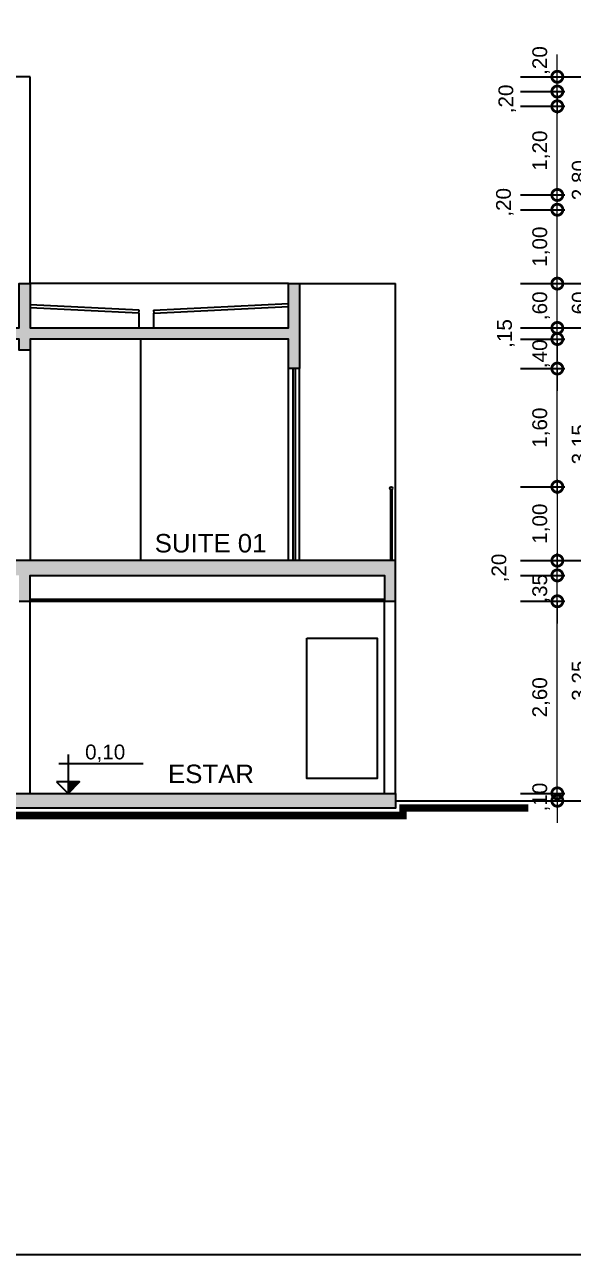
# Model space of a CAD drawing. Header units: metres. Extents: x 47355 to 47486, y 23364 to 23450.
# Drawn here: x 47375.89 to 47383.31, y 23420.04 to 23436.69 of the extents above; entities that cross this region are included whole.
import ezdxf

# ---------------------------------------------------------------- set-up
doc = ezdxf.new("R2010")
doc.units = ezdxf.units.M
doc.header["$LTSCALE"] = 0.25
for name, color, linetype in [('ARQ_ALV CT', 4, 'Continuous'), ('ARQ_ALV VS', 2, 'Continuous'), ('ARQ_CONC CT', 6, 'Continuous'), ('ARQ_DIV', 3, 'Continuous'), ('ARQ_ESQ CT', 2, 'Continuous'), ('ARQ_METAL CT', 2, 'Continuous'), ('ARQ_TXT 01', 1, 'Continuous'), ('ARQ_VISTA 01', 1, 'Continuous'), ('ARQ_VISTA 03', 3, 'Continuous'), ('SIMB_01', 1, 'Continuous'), ('SIMB_PREENCHIMENTO', 253, 'Continuous'), ('SIMB_TXT', 1, 'Continuous')]:
    doc.layers.add(name, color=color, linetype=linetype)
doc.layers.add('ARQ_CINZA 02', color=251, linetype='Continuous', lineweight=9)
doc.layers.add('ARQ_CINZA 03', color=252, linetype='Continuous', lineweight=9)
doc.layers.add('ARQ_COTA_AZUL', color=7, linetype='Continuous', lineweight=20, true_color=0x26d968)
doc.styles.add('Annot_2.5mm', font='arial.ttf', dxfattribs={"height": 2.5})
doc.styles.add('cota', font='arial.ttf')
doc.styles.add('SIMB', font='arial.ttf')
doc.dimstyles.new('Info 01 - annot', dxfattribs={"dimtxt": 2, "dimasz": 3, "dimexe": 1, "dimexo": 1, "dimgap": 1, "dimtad": 1, "dimzin": 4, "dimtxsty": 'cota', "dimblk": 'DOTSMALL', "dimcen": 2, "dimdle": 1, "dimclrd": 256, "dimclre": 256, "dimclrt": 1, "dimazin": 2, "dimtfac": 0.09, "dimtix": 1, "dimtmove": 2, "dimatfit": 2, "dimfxl": 5, "dimfxlon": 1, "dimtolj": 1, "dimtzin": 4, "dimlwd": -1, "dimarcsym": 1})

# ---------------------------------------------------------------- blocks, each defined once
blk = doc.blocks.new('*U161')
at = {"layer": 'SIMB_PREENCHIMENTO', "transparency": 33554587}
h = blk.add_hatch(color=256, dxfattribs=at)
h.dxf.hatch_style = 1
h.paths.add_polyline_path([(1.56, 1.56), (0, 1.56), (0, 0)])
at = {"layer": 'SIMB_01'}
for p, q in [((0, 5.28), (0, 0)), ((-1.25, 4.03), (10.18, 4.03))]:
    blk.add_line(p, q, dxfattribs=at)
blk.add_lwpolyline([(-1.56, 1.56), (0, 0), (1.56, 1.56), (-1.56, 1.56)], dxfattribs=at)
at = {"layer": 'SIMB_TXT', "style": 'SIMB'}
blk.add_attdef('00,00', (2.3, 4.6), '', height=2, dxfattribs=at)
blk = doc.blocks.new('_DotSmall')
at = {"color": 0, "linetype": 'ByBlock', "const_width": 0.5}
blk.add_lwpolyline([(-0.0625, 0, 1), (0.0625, 0, 1)], format="xyb", close=True, dxfattribs=at)
blk = doc.blocks.new('*D164')
at = {"layer": 'ARQ_COTA_AZUL', "lineweight": -2, "transparency": 16777216}
for p, q in [((47383.141, 23429.435), (47383.741, 23429.435)), ((47383.141, 23426.185), (47383.741, 23426.185))]:
    blk.add_line(p, q, dxfattribs=at)
at = {"layer": 'ARQ_COTA_AZUL', "transparency": 16777216}
blk.add_line((47383.641, 23426.085), (47383.641, 23429.535), dxfattribs=at)
at = {"layer": 'ARQ_COTA_AZUL', "transparency": 16777216, "xscale": 0.3, "yscale": 0.3, "zscale": 0.3}
for p, rotation in [((47383.641, 23429.435), 90), ((47383.641, 23426.185), 270)]:
    blk.add_blockref('_DotSmall', p, dxfattribs=dict(at, rotation=rotation))
at = {"layer": 'ARQ_COTA_AZUL', "color": 1, "transparency": 16777216, "insert": (47383.421, 23427.81), "char_height": 0.2, "attachment_point": 5, "rotation": 90, "style": 'cota'}
blk.add_mtext('\\A1;3,25', dxfattribs=at)
blk = doc.blocks.new('*D298')
at = {"layer": 'ARQ_COTA_AZUL', "transparency": 16777216}
blk.add_line((47383.641, 23429.335), (47383.641, 23432.685), dxfattribs=at)
at = {"layer": 'ARQ_COTA_AZUL', "lineweight": -2, "transparency": 16777216}
for p, q in [((47383.141, 23432.585), (47383.741, 23432.585)), ((47383.141, 23429.435), (47383.741, 23429.435))]:
    blk.add_line(p, q, dxfattribs=at)
at = {"layer": 'ARQ_COTA_AZUL', "transparency": 16777216, "xscale": 0.3, "yscale": 0.3, "zscale": 0.3}
for p, rotation in [((47383.641, 23432.585), 90), ((47383.641, 23429.435), 270)]:
    blk.add_blockref('_DotSmall', p, dxfattribs=dict(at, rotation=rotation))
at = {"layer": 'ARQ_COTA_AZUL', "color": 1, "transparency": 16777216, "insert": (47383.421, 23431.01), "char_height": 0.2, "attachment_point": 5, "rotation": 90, "style": 'cota'}
blk.add_mtext('\\A1;3,15', dxfattribs=at)
blk = doc.blocks.new('*D299')
at = {"layer": 'ARQ_COTA_AZUL', "transparency": 16777216}
blk.add_line((47383.641, 23432.485), (47383.641, 23433.285), dxfattribs=at)
at = {"layer": 'ARQ_COTA_AZUL', "lineweight": -2, "transparency": 16777216}
for p, q in [((47383.141, 23433.185), (47383.741, 23433.185)), ((47383.141, 23432.585), (47383.741, 23432.585))]:
    blk.add_line(p, q, dxfattribs=at)
at = {"layer": 'ARQ_COTA_AZUL', "transparency": 16777216, "xscale": 0.3, "yscale": 0.3, "zscale": 0.3}
for p, rotation in [((47383.641, 23433.185), 90), ((47383.641, 23432.585), 270)]:
    blk.add_blockref('_DotSmall', p, dxfattribs=dict(at, rotation=rotation))
at = {"layer": 'ARQ_COTA_AZUL', "color": 1, "transparency": 16777216, "insert": (47383.421, 23432.885), "char_height": 0.2, "attachment_point": 5, "rotation": 90, "style": 'cota'}
blk.add_mtext('\\A1;,60', dxfattribs=at)
blk = doc.blocks.new('*D300')
at = {"layer": 'ARQ_COTA_AZUL', "transparency": 16777216}
blk.add_line((47383.641, 23433.085), (47383.641, 23436.085), dxfattribs=at)
at = {"layer": 'ARQ_COTA_AZUL', "lineweight": -2, "transparency": 16777216}
for p, q in [((47383.141, 23435.985), (47383.741, 23435.985)), ((47383.141, 23433.185), (47383.741, 23433.185))]:
    blk.add_line(p, q, dxfattribs=at)
at = {"layer": 'ARQ_COTA_AZUL', "transparency": 16777216, "xscale": 0.3, "yscale": 0.3, "zscale": 0.3}
for p, rotation in [((47383.641, 23435.985), 90), ((47383.641, 23433.185), 270)]:
    blk.add_blockref('_DotSmall', p, dxfattribs=dict(at, rotation=rotation))
at = {"layer": 'ARQ_COTA_AZUL', "color": 1, "transparency": 16777216, "insert": (47383.421, 23434.585), "char_height": 0.2, "attachment_point": 5, "rotation": 90, "style": 'cota'}
blk.add_mtext('\\A1;2,80', dxfattribs=at)
blk = doc.blocks.new('*D301')
at = {"layer": 'ARQ_COTA_AZUL', "transparency": 16777216}
for p, q in [((47383.106, 23426.285), (47383.106, 23426.585)), ((47383.106, 23426.185), (47383.106, 23426.285)), ((47383.106, 23426.185), (47383.106, 23425.885))]:
    blk.add_line(p, q, dxfattribs=at)
at = {"layer": 'ARQ_COTA_AZUL', "lineweight": -2, "transparency": 16777216}
for p, q in [((47382.606, 23426.285), (47383.206, 23426.285)), ((47382.606, 23426.185), (47383.206, 23426.185))]:
    blk.add_line(p, q, dxfattribs=at)
at = {"layer": 'ARQ_COTA_AZUL', "transparency": 16777216, "xscale": 0.3, "yscale": 0.3, "zscale": 0.3}
for p, rotation in [((47383.106, 23426.285), 270), ((47383.106, 23426.185), 90)]:
    blk.add_blockref('_DotSmall', p, dxfattribs=dict(at, rotation=rotation))
at = {"layer": 'ARQ_COTA_AZUL', "color": 1, "transparency": 16777216, "insert": (47382.886, 23426.235), "char_height": 0.2, "attachment_point": 5, "rotation": 90, "style": 'cota'}
blk.add_mtext('\\A1;,10', dxfattribs=at)
blk = doc.blocks.new('*D302')
at = {"layer": 'ARQ_COTA_AZUL', "transparency": 16777216}
blk.add_line((47383.106, 23426.185), (47383.106, 23428.985), dxfattribs=at)
at = {"layer": 'ARQ_COTA_AZUL', "lineweight": -2, "transparency": 16777216}
for p, q in [((47382.606, 23428.885), (47383.206, 23428.885)), ((47382.606, 23426.285), (47383.206, 23426.285))]:
    blk.add_line(p, q, dxfattribs=at)
at = {"layer": 'ARQ_COTA_AZUL', "transparency": 16777216, "xscale": 0.3, "yscale": 0.3, "zscale": 0.3}
for p, rotation in [((47383.106, 23428.885), 90), ((47383.106, 23426.285), 270)]:
    blk.add_blockref('_DotSmall', p, dxfattribs=dict(at, rotation=rotation))
at = {"layer": 'ARQ_COTA_AZUL', "color": 1, "transparency": 16777216, "insert": (47382.886, 23427.585), "char_height": 0.2, "attachment_point": 5, "rotation": 90, "style": 'cota'}
blk.add_mtext('\\A1;2,60', dxfattribs=at)
blk = doc.blocks.new('*D303')
at = {"layer": 'ARQ_COTA_AZUL', "transparency": 16777216}
for p, q in [((47383.106, 23429.235), (47383.106, 23429.535)), ((47383.106, 23428.885), (47383.106, 23429.235)), ((47383.106, 23428.885), (47383.106, 23428.585))]:
    blk.add_line(p, q, dxfattribs=at)
at = {"layer": 'ARQ_COTA_AZUL', "lineweight": -2, "transparency": 16777216}
for p, q in [((47382.606, 23429.235), (47383.206, 23429.235)), ((47382.606, 23428.885), (47383.206, 23428.885))]:
    blk.add_line(p, q, dxfattribs=at)
at = {"layer": 'ARQ_COTA_AZUL', "transparency": 16777216, "xscale": 0.3, "yscale": 0.3, "zscale": 0.3}
for p, rotation in [((47383.106, 23429.235), 270), ((47383.106, 23428.885), 90)]:
    blk.add_blockref('_DotSmall', p, dxfattribs=dict(at, rotation=rotation))
at = {"layer": 'ARQ_COTA_AZUL', "color": 1, "transparency": 16777216, "insert": (47382.886, 23429.06), "char_height": 0.2, "attachment_point": 5, "rotation": 90, "style": 'cota'}
blk.add_mtext('\\A1;,35', dxfattribs=at)
blk = doc.blocks.new('*D304')
at = {"layer": 'ARQ_COTA_AZUL', "lineweight": -2, "transparency": 16777216}
for p, q in [((47382.606, 23429.435), (47383.206, 23429.435)), ((47382.606, 23429.235), (47383.206, 23429.235))]:
    blk.add_line(p, q, dxfattribs=at)
at = {"layer": 'ARQ_COTA_AZUL', "transparency": 16777216}
blk.add_line((47383.106, 23429.135), (47383.106, 23429.535), dxfattribs=at)
at = {"layer": 'ARQ_COTA_AZUL', "transparency": 16777216, "xscale": 0.3, "yscale": 0.3, "zscale": 0.3}
for p, rotation in [((47383.106, 23429.435), 90), ((47383.106, 23429.235), 270)]:
    blk.add_blockref('_DotSmall', p, dxfattribs=dict(at, rotation=rotation))
at = {"layer": 'ARQ_COTA_AZUL', "color": 1, "transparency": 16777216, "insert": (47382.333, 23429.335), "char_height": 0.2, "attachment_point": 5, "rotation": 90, "style": 'cota'}
blk.add_mtext('\\A1;,20', dxfattribs=at)
blk = doc.blocks.new('*D305')
at = {"layer": 'ARQ_COTA_AZUL', "transparency": 16777216}
blk.add_line((47383.106, 23430.335), (47383.106, 23432.135), dxfattribs=at)
at = {"layer": 'ARQ_COTA_AZUL', "lineweight": -2, "transparency": 16777216}
for p, q in [((47382.606, 23432.035), (47383.206, 23432.035)), ((47382.606, 23430.435), (47383.206, 23430.435))]:
    blk.add_line(p, q, dxfattribs=at)
at = {"layer": 'ARQ_COTA_AZUL', "transparency": 16777216, "xscale": 0.3, "yscale": 0.3, "zscale": 0.3}
for p, rotation in [((47383.106, 23432.035), 90), ((47383.106, 23430.435), 270)]:
    blk.add_blockref('_DotSmall', p, dxfattribs=dict(at, rotation=rotation))
at = {"layer": 'ARQ_COTA_AZUL', "color": 1, "transparency": 16777216, "insert": (47382.886, 23431.235), "char_height": 0.2, "attachment_point": 5, "rotation": 90, "style": 'cota'}
blk.add_mtext('\\A1;1,60', dxfattribs=at)
blk = doc.blocks.new('*D306')
at = {"layer": 'ARQ_COTA_AZUL', "transparency": 16777216}
for p, q in [((47383.106, 23432.435), (47383.106, 23432.735)), ((47383.106, 23432.035), (47383.106, 23432.435)), ((47383.106, 23432.035), (47383.106, 23431.735))]:
    blk.add_line(p, q, dxfattribs=at)
at = {"layer": 'ARQ_COTA_AZUL', "lineweight": -2, "transparency": 16777216}
for p, q in [((47382.606, 23432.435), (47383.206, 23432.435)), ((47382.606, 23432.035), (47383.206, 23432.035))]:
    blk.add_line(p, q, dxfattribs=at)
at = {"layer": 'ARQ_COTA_AZUL', "transparency": 16777216, "xscale": 0.3, "yscale": 0.3, "zscale": 0.3}
for p, rotation in [((47383.106, 23432.435), 270), ((47383.106, 23432.035), 90)]:
    blk.add_blockref('_DotSmall', p, dxfattribs=dict(at, rotation=rotation))
at = {"layer": 'ARQ_COTA_AZUL', "color": 1, "transparency": 16777216, "insert": (47382.886, 23432.235), "char_height": 0.2, "attachment_point": 5, "rotation": 90, "style": 'cota'}
blk.add_mtext('\\A1;,40', dxfattribs=at)
blk = doc.blocks.new('*D307')
at = {"layer": 'ARQ_COTA_AZUL', "transparency": 16777216}
for p, q in [((47383.106, 23432.585), (47383.106, 23432.885)), ((47383.106, 23432.435), (47383.106, 23432.585)), ((47383.106, 23432.435), (47383.106, 23432.135))]:
    blk.add_line(p, q, dxfattribs=at)
at = {"layer": 'ARQ_COTA_AZUL', "lineweight": -2, "transparency": 16777216}
for p, q in [((47382.606, 23432.585), (47383.206, 23432.585)), ((47382.606, 23432.435), (47383.206, 23432.435))]:
    blk.add_line(p, q, dxfattribs=at)
at = {"layer": 'ARQ_COTA_AZUL', "transparency": 16777216, "xscale": 0.3, "yscale": 0.3, "zscale": 0.3}
for p, rotation in [((47383.106, 23432.585), 270), ((47383.106, 23432.435), 90)]:
    blk.add_blockref('_DotSmall', p, dxfattribs=dict(at, rotation=rotation))
at = {"layer": 'ARQ_COTA_AZUL', "color": 1, "transparency": 16777216, "insert": (47382.409, 23432.51), "char_height": 0.2, "attachment_point": 5, "rotation": 90, "style": 'cota'}
blk.add_mtext('\\A1;,15', dxfattribs=at)
blk = doc.blocks.new('*D308')
at = {"layer": 'ARQ_COTA_AZUL', "transparency": 16777216}
blk.add_line((47383.106, 23432.485), (47383.106, 23433.285), dxfattribs=at)
at = {"layer": 'ARQ_COTA_AZUL', "lineweight": -2, "transparency": 16777216}
for p, q in [((47382.606, 23433.185), (47383.206, 23433.185)), ((47382.606, 23432.585), (47383.206, 23432.585))]:
    blk.add_line(p, q, dxfattribs=at)
at = {"layer": 'ARQ_COTA_AZUL', "transparency": 16777216, "xscale": 0.3, "yscale": 0.3, "zscale": 0.3}
for p, rotation in [((47383.106, 23433.185), 90), ((47383.106, 23432.585), 270)]:
    blk.add_blockref('_DotSmall', p, dxfattribs=dict(at, rotation=rotation))
at = {"layer": 'ARQ_COTA_AZUL', "color": 1, "transparency": 16777216, "insert": (47382.886, 23432.885), "char_height": 0.2, "attachment_point": 5, "rotation": 90, "style": 'cota'}
blk.add_mtext('\\A1;,60', dxfattribs=at)
blk = doc.blocks.new('*D309')
at = {"layer": 'ARQ_COTA_AZUL', "transparency": 16777216}
blk.add_line((47383.106, 23433.085), (47383.106, 23434.285), dxfattribs=at)
at = {"layer": 'ARQ_COTA_AZUL', "lineweight": -2, "transparency": 16777216}
for p, q in [((47382.606, 23434.185), (47383.206, 23434.185)), ((47382.606, 23433.185), (47383.206, 23433.185))]:
    blk.add_line(p, q, dxfattribs=at)
at = {"layer": 'ARQ_COTA_AZUL', "transparency": 16777216, "xscale": 0.3, "yscale": 0.3, "zscale": 0.3}
for p, rotation in [((47383.106, 23434.185), 90), ((47383.106, 23433.185), 270)]:
    blk.add_blockref('_DotSmall', p, dxfattribs=dict(at, rotation=rotation))
at = {"layer": 'ARQ_COTA_AZUL', "color": 1, "transparency": 16777216, "insert": (47382.886, 23433.685), "char_height": 0.2, "attachment_point": 5, "rotation": 90, "style": 'cota'}
blk.add_mtext('\\A1;1,00', dxfattribs=at)
blk = doc.blocks.new('*D310')
at = {"layer": 'ARQ_COTA_AZUL', "transparency": 16777216}
blk.add_line((47383.106, 23434.085), (47383.106, 23434.485), dxfattribs=at)
at = {"layer": 'ARQ_COTA_AZUL', "lineweight": -2, "transparency": 16777216}
for p, q in [((47382.606, 23434.385), (47383.206, 23434.385)), ((47382.606, 23434.185), (47383.206, 23434.185))]:
    blk.add_line(p, q, dxfattribs=at)
at = {"layer": 'ARQ_COTA_AZUL', "transparency": 16777216, "xscale": 0.3, "yscale": 0.3, "zscale": 0.3}
for p, rotation in [((47383.106, 23434.385), 90), ((47383.106, 23434.185), 270)]:
    blk.add_blockref('_DotSmall', p, dxfattribs=dict(at, rotation=rotation))
at = {"layer": 'ARQ_COTA_AZUL', "color": 1, "transparency": 16777216, "insert": (47382.395, 23434.285), "char_height": 0.2, "attachment_point": 5, "rotation": 90, "style": 'cota'}
blk.add_mtext('\\A1;,20', dxfattribs=at)
blk = doc.blocks.new('*D311')
at = {"layer": 'ARQ_COTA_AZUL', "lineweight": -2, "transparency": 16777216}
for p, q in [((47382.606, 23435.585), (47383.206, 23435.585)), ((47382.606, 23434.385), (47383.206, 23434.385))]:
    blk.add_line(p, q, dxfattribs=at)
at = {"layer": 'ARQ_COTA_AZUL', "transparency": 16777216}
blk.add_line((47383.106, 23434.285), (47383.106, 23435.685), dxfattribs=at)
at = {"layer": 'ARQ_COTA_AZUL', "transparency": 16777216, "xscale": 0.3, "yscale": 0.3, "zscale": 0.3}
for p, rotation in [((47383.106, 23435.585), 90), ((47383.106, 23434.385), 270)]:
    blk.add_blockref('_DotSmall', p, dxfattribs=dict(at, rotation=rotation))
at = {"layer": 'ARQ_COTA_AZUL', "color": 1, "transparency": 16777216, "insert": (47382.886, 23434.985), "char_height": 0.2, "attachment_point": 5, "rotation": 90, "style": 'cota'}
blk.add_mtext('\\A1;1,20', dxfattribs=at)
blk = doc.blocks.new('*D312')
at = {"layer": 'ARQ_COTA_AZUL', "lineweight": -2, "transparency": 16777216}
for p, q in [((47382.606, 23435.785), (47383.206, 23435.785)), ((47382.606, 23435.585), (47383.206, 23435.585))]:
    blk.add_line(p, q, dxfattribs=at)
at = {"layer": 'ARQ_COTA_AZUL', "transparency": 16777216}
blk.add_line((47383.106, 23435.485), (47383.106, 23435.885), dxfattribs=at)
at = {"layer": 'ARQ_COTA_AZUL', "transparency": 16777216, "xscale": 0.3, "yscale": 0.3, "zscale": 0.3}
for p, rotation in [((47383.106, 23435.785), 90), ((47383.106, 23435.585), 270)]:
    blk.add_blockref('_DotSmall', p, dxfattribs=dict(at, rotation=rotation))
at = {"layer": 'ARQ_COTA_AZUL', "color": 1, "transparency": 16777216, "insert": (47382.427, 23435.685), "char_height": 0.2, "attachment_point": 5, "rotation": 90, "style": 'cota'}
blk.add_mtext('\\A1;,20', dxfattribs=at)
blk = doc.blocks.new('*D313')
at = {"layer": 'ARQ_COTA_AZUL', "transparency": 16777216}
for p, q in [((47383.106, 23435.985), (47383.106, 23436.285)), ((47383.106, 23435.785), (47383.106, 23435.985)), ((47383.106, 23435.785), (47383.106, 23435.485))]:
    blk.add_line(p, q, dxfattribs=at)
at = {"layer": 'ARQ_COTA_AZUL', "lineweight": -2, "transparency": 16777216}
for p, q in [((47382.606, 23435.985), (47383.206, 23435.985)), ((47382.606, 23435.785), (47383.206, 23435.785))]:
    blk.add_line(p, q, dxfattribs=at)
at = {"layer": 'ARQ_COTA_AZUL', "transparency": 16777216, "xscale": 0.3, "yscale": 0.3, "zscale": 0.3}
for p, rotation in [((47383.106, 23435.985), 270), ((47383.106, 23435.785), 90)]:
    blk.add_blockref('_DotSmall', p, dxfattribs=dict(at, rotation=rotation))
at = {"layer": 'ARQ_COTA_AZUL', "color": 1, "transparency": 16777216, "insert": (47382.886, 23436.205), "char_height": 0.2, "attachment_point": 5, "rotation": 90, "style": 'cota'}
blk.add_mtext('\\A1;,20', dxfattribs=at)
blk = doc.blocks.new('*D318')
at = {"layer": 'ARQ_COTA_AZUL', "lineweight": -2, "transparency": 16777216}
for p, q in [((47382.606, 23430.435), (47383.206, 23430.435)), ((47382.606, 23429.435), (47383.206, 23429.435))]:
    blk.add_line(p, q, dxfattribs=at)
at = {"layer": 'ARQ_COTA_AZUL', "transparency": 16777216}
blk.add_line((47383.106, 23430.535), (47383.106, 23429.335), dxfattribs=at)
at = {"layer": 'ARQ_COTA_AZUL', "transparency": 16777216, "xscale": 0.3, "yscale": 0.3, "zscale": 0.3}
for p, rotation in [((47383.106, 23430.435), 90), ((47383.106, 23429.435), 270)]:
    blk.add_blockref('_DotSmall', p, dxfattribs=dict(at, rotation=rotation))
at = {"layer": 'ARQ_COTA_AZUL', "color": 1, "transparency": 16777216, "insert": (47382.886, 23429.935), "char_height": 0.2, "attachment_point": 5, "rotation": 90, "style": 'cota'}
blk.add_mtext('\\A1;1,00', dxfattribs=at)
blk = doc.blocks.new('*D319')
at = {"layer": 'ARQ_COTA_AZUL', "transparency": 16777216}
blk.add_line((47384.213, 23426.085), (47384.213, 23436.085), dxfattribs=at)
at = {"layer": 'ARQ_COTA_AZUL', "lineweight": -2, "transparency": 16777216}
for p, q in [((47383.713, 23435.985), (47384.313, 23435.985)), ((47383.713, 23426.185), (47384.313, 23426.185))]:
    blk.add_line(p, q, dxfattribs=at)
at = {"layer": 'ARQ_COTA_AZUL', "transparency": 16777216, "xscale": 0.3, "yscale": 0.3, "zscale": 0.3}
for p, rotation in [((47384.213, 23435.985), 90), ((47384.213, 23426.185), 270)]:
    blk.add_blockref('_DotSmall', p, dxfattribs=dict(at, rotation=rotation))
at = {"layer": 'ARQ_COTA_AZUL', "color": 1, "transparency": 16777216, "insert": (47383.993, 23431.085), "char_height": 0.2, "attachment_point": 5, "rotation": 90, "style": 'cota'}
blk.add_mtext('\\A1;9,80', dxfattribs=at)

msp = doc.modelspace()

# ---------------------------------------------------------------- hatches: boundary and pattern name
at = {"layer": 'ARQ_CINZA 03'}
h = msp.add_hatch(dxfattribs=at)
h.set_pattern_fill('AR-CONC', color=256, scale=0.001, angle=90, style=0)
h.set_pattern_definition([(140, (47369.56406, 23432.4354), (0.015939, 0.1821847), [0.01905, -0.20955]), (85, (47369.56406, 23432.4354), (-0.191057, -0.0352434), [0.01524, -0.1676406]), (190.4514, (47369.5654, 23432.45058), (-0.1751178, 0.1469412), [0.01619, -0.1780902]), (136.1842, (47369.51326, 23432.4354), (0.0420423, 0.271079), [0.028575, -0.314325]), (186.6356, (47369.51677, 23432.458), (-0.247426, 0.237404), [0.024285, -0.2671356]), (81.184, (47369.51326, 23432.4354), (-0.247426, 0.237404), [0.02286, -0.25146]), (111, (47369.52596, 23432.4608), (0.1022652, 0.1516144), [0.01905, -0.20955]), (56, (47369.52596, 23432.4608), (-0.184188, 0.061802), [0.01524, -0.16764]), (161.4514, (47369.53449, 23432.47344), (-0.0819228, 0.2134164), [0.01619, -0.17809]), (127.5, (47369.564064, 23432.4354), (-0.08455504, 0.0030886), [0, -0.165608, 0, -0.17018, 0, -0.168275]), (97.5, (47369.56406, 23432.4354), (-0.1001806, 0.0668197), [0, -0.097028, 0, -0.161798, 0, -0.064135]), (57.5, (47369.564064, 23432.37876), (0.00572874, 0.1355906), [0, -0.0635, 0, -0.19812, 0, -0.26289]), (47.5, (47369.56406, 23432.35336), (-0.0254265, 0.1481292), [0, -0.08255, 0, -0.131572, 0, -0.18669])])
h.paths.add_polyline_path([(47379.614, 23433.185), (47379.464, 23433.185), (47379.464, 23432.585), (47375.964, 23432.585), (47375.964, 23433.185), (47375.814, 23433.185), (47375.814, 23432.585), (47369.564, 23432.585), (47369.564, 23433.185), (47369.414, 23433.185), (47369.414, 23432.335), (47369.564, 23432.335), (47369.564, 23432.435), (47375.814, 23432.435), (47375.814, 23432.285), (47375.964, 23432.285), (47375.964, 23432.435), (47379.464, 23432.435), (47379.464, 23432.035), (47379.614, 23432.035)])
h = msp.add_hatch(dxfattribs=at)
h.set_pattern_fill('AR-CONC', color=256, scale=0.001, angle=90, style=0)
h.set_pattern_definition([(140, (47373.03074, 23429.2354), (0.015939, 0.1821847), [0.01905, -0.20955]), (85, (47373.03074, 23429.2354), (-0.191057, -0.0352434), [0.01524, -0.1676406]), (190.4514, (47373.03207, 23429.25058), (-0.1751178, 0.1469412), [0.01619, -0.1780902]), (136.1842, (47372.97994, 23429.2354), (0.0420423, 0.271079), [0.028575, -0.314325]), (186.6356, (47372.98345, 23429.258), (-0.247426, 0.237404), [0.024285, -0.267136]), (81.184, (47372.97994, 23429.2354), (-0.247426, 0.237404), [0.02286, -0.25146]), (111, (47372.99264, 23429.2608), (0.1022652, 0.1516144), [0.01905, -0.20955]), (56, (47372.99264, 23429.2608), (-0.184188, 0.061802), [0.01524, -0.16764]), (161.4514, (47373.00117, 23429.27344), (-0.0819228, 0.2134164), [0.01619, -0.17809]), (127.5, (47373.030744, 23429.2354), (-0.08455504, 0.0030886), [0, -0.165608, 0, -0.17018, 0, -0.168275]), (97.5, (47373.03074, 23429.2354), (-0.1001806, 0.0668197), [0, -0.097028, 0, -0.161798, 0, -0.064135]), (57.5, (47373.030744, 23429.17876), (0.00572874, 0.1355906), [0, -0.0635, 0, -0.19812, 0, -0.26289]), (47.5, (47373.03074, 23429.15336), (-0.0254265, 0.1481292), [0, -0.08255, 0, -0.131572, 0, -0.18669])])
h.paths.add_polyline_path([(47372.814, 23428.885), (47372.964, 23428.885), (47372.964, 23429.235), (47375.814, 23429.235), (47375.814, 23428.885), (47375.964, 23428.885), (47375.964, 23429.235), (47380.764, 23429.235), (47380.764, 23428.885), (47380.914, 23428.885), (47380.914, 23429.235), (47380.914, 23429.435), (47372.774, 23429.435), (47372.774, 23429.405), (47372.814, 23429.405), (47372.814, 23429.26), (47372.524, 23429.26), (47372.524, 23429.23), (47372.554, 23429.23), (47372.554, 23429.085), (47372.244, 23429.085), (47372.244, 23429.055), (47372.274, 23429.055), (47372.274, 23428.91), (47371.964, 23428.91), (47371.964, 23428.88), (47371.994, 23428.88), (47371.994, 23428.735), (47371.684, 23428.735), (47371.684, 23428.705), (47371.714, 23428.705), (47371.714, 23428.56), (47371.404, 23428.56), (47371.404, 23428.53), (47371.434, 23428.53), (47371.434, 23428.385), (47371.124, 23428.385), (47371.124, 23428.355), (47371.154, 23428.355), (47371.154, 23428.21), (47370.844, 23428.21), (47370.844, 23428.18), (47370.874, 23428.18), (47370.874, 23428.035), (47370.564, 23428.035), (47370.564, 23428.005), (47370.594, 23428.005), (47370.594, 23427.86), (47369.564, 23427.86), (47369.564, 23427.68), (47370.543, 23427.68), (47372.814, 23429.1)])
h = msp.add_hatch(dxfattribs=at)
h.set_pattern_fill('AR-CONC', color=256, scale=0.001, angle=90, style=0)
h.set_pattern_definition([(140, (47369.45324, 23426.1279), (0.015939, 0.1821847), [0.01905, -0.20955]), (85, (47369.45324, 23426.1279), (-0.1910568, -0.0352434), [0.01524, -0.1676406]), (190.4514, (47369.45456, 23426.14309), (-0.1751178, 0.1469412), [0.01619, -0.1780902]), (136.1842, (47369.40244, 23426.1279), (0.0420423, 0.271079), [0.028575, -0.314325]), (186.6356, (47369.40594, 23426.1505), (-0.247426, 0.237404), [0.024285, -0.2671356]), (81.1842, (47369.40244, 23426.1279), (-0.247426, 0.237404), [0.02286, -0.25146]), (111, (47369.41514, 23426.1533), (0.1022652, 0.1516144), [0.01905, -0.20955]), (56, (47369.41514, 23426.1533), (-0.184188, 0.061802), [0.01524, -0.16764]), (161.4514, (47369.42366, 23426.16594), (-0.0819228, 0.2134164), [0.01619, -0.17809]), (127.5, (47369.453235, 23426.127907), (-0.08455504, 0.0030886), [0, -0.165608, 0, -0.17018, 0, -0.168275]), (97.5, (47369.453235, 23426.12791), (-0.1001806, 0.06681966), [0, -0.097028, 0, -0.161798, 0, -0.064135]), (57.5, (47369.453235, 23426.071265), (0.00572874, 0.1355906), [0, -0.0635, 0, -0.19812, 0, -0.26289]), (47.5, (47369.45324, 23426.04586), (-0.0254265, 0.1481292), [0, -0.08255, 0, -0.131572, 0, -0.18669])])
h.paths.add_polyline_path([(47380.914, 23426.085), (47380.914, 23426.285), (47369.414, 23426.285), (47369.414, 23426.085)])

# ---------------------------------------------------------------- linework, layer by layer
msp.add_lwpolyline([(47355.415, 23420.044), (47397.415, 23420.044), (47397.415, 23449.744), (47355.415, 23449.744)], close=True)
at = {"layer": 'ARQ_ALV CT'}
for p, q in [((47375.964, 23432.285), (47375.964, 23429.435)), ((47380.764, 23426.285), (47380.764, 23428.885)), ((47380.914, 23426.285), (47380.914, 23428.885))]:
    msp.add_line(p, q, dxfattribs=at)
at = {"layer": 'ARQ_ALV VS'}
for p, q in [((47377.464, 23429.435), (47377.464, 23432.435)), ((47379.464, 23429.435), (47379.464, 23432.035)), ((47379.614, 23429.435), (47379.614, 23432.035)), ((47375.964, 23426.285), (47375.964, 23428.885))]:
    msp.add_line(p, q, dxfattribs=at)
msp.add_lwpolyline([(47379.714, 23428.385), (47380.664, 23428.385), (47380.664, 23426.485), (47379.714, 23426.485)], close=True, dxfattribs=at)
at = {"layer": 'ARQ_CINZA 02', "const_width": 0.1}
msp.add_lwpolyline([(47366.414, 23426.085), (47369.314, 23426.085), (47369.314, 23425.985), (47381.014, 23425.985), (47381.014, 23426.085), (47382.714, 23426.085)], dxfattribs=at)
at = {"layer": 'ARQ_CONC CT'}
for points in [[(47369.564, 23433.185), (47369.564, 23432.585), (47375.814, 23432.585), (47375.814, 23433.185), (47375.964, 23433.185), (47375.964, 23432.585), (47379.464, 23432.585), (47379.464, 23433.185), (47379.614, 23433.185), (47379.614, 23432.035), (47379.464, 23432.035), (47379.464, 23432.435), (47375.964, 23432.435), (47375.964, 23432.285), (47375.814, 23432.285), (47375.814, 23432.435), (47369.564, 23432.435), (47369.564, 23432.335), (47369.414, 23432.335), (47369.414, 23433.185)], [(47369.414, 23426.285), (47380.914, 23426.285), (47380.914, 23426.085), (47369.414, 23426.085)]]:
    msp.add_lwpolyline(points, close=True, dxfattribs=at)
msp.add_lwpolyline([(47375.814, 23428.885), (47375.964, 23428.885), (47375.964, 23429.235), (47380.764, 23429.235), (47380.764, 23428.885), (47380.914, 23428.885), (47380.914, 23429.235), (47380.914, 23429.435), (47372.774, 23429.435)], dxfattribs=at)
at = {"layer": 'ARQ_DIV'}
for p, q in [((47375.964, 23428.915), (47380.764, 23428.915)), ((47375.964, 23428.885), (47380.764, 23428.885))]:
    msp.add_line(p, q, dxfattribs=at)
at = {"layer": 'ARQ_ESQ CT'}
for p, q in [((47379.524, 23432.035), (47379.524, 23429.435)), ((47379.554, 23432.035), (47379.554, 23429.435))]:
    msp.add_line(p, q, dxfattribs=at)
at = {"layer": 'ARQ_METAL CT'}
for p, q in [((47375.964, 23435.985), (47372.664, 23435.985)), ((47375.964, 23433.185), (47375.964, 23435.985)), ((47377.441, 23432.825), (47375.964, 23432.899)), ((47377.439, 23432.785), (47375.964, 23432.859)), ((47377.439, 23432.785), (47377.441, 23432.825)), ((47377.637, 23432.825), (47379.464, 23432.917)), ((47377.637, 23432.825), (47377.639, 23432.785)), ((47377.639, 23432.785), (47379.464, 23432.877))]:
    msp.add_line(p, q, dxfattribs=at)
msp.add_lwpolyline([(47377.439, 23432.785), (47377.439, 23432.585), (47377.639, 23432.585), (47377.639, 23432.785)], dxfattribs=at)
msp.add_circle((47380.854, 23430.415), 0.02, dxfattribs=at)
at = {"layer": 'ARQ_VISTA 01'}
for p, q in [((47379.464, 23433.185), (47375.964, 23433.185)), ((47379.614, 23433.185), (47380.914, 23433.185)), ((47380.914, 23429.435), (47380.914, 23433.185)), ((47380.844, 23430.398), (47380.844, 23429.435)), ((47380.864, 23430.398), (47380.864, 23429.435))]:
    msp.add_line(p, q, dxfattribs=at)
at = {"layer": 'ARQ_VISTA 03'}
msp.add_line((47380.914, 23426.185), (47382.714, 23426.185), dxfattribs=at)

# ---------------------------------------------------------------- block references
at = {"xscale": 0.1, "yscale": 0.1, "zscale": 0.1}
msp.add_blockref('*U161', (47376.479, 23426.285), dxfattribs=at).add_auto_attribs({'00,00': '0,10'})

# ---------------------------------------------------------------- texts
at = {"layer": 'ARQ_TXT 01', "char_height": 0.25, "width": 2.41083, "attachment_point": 1, "style": 'Annot_2.5mm'}
for s, insert in [('SUITE 01', (47377.652, 23429.796)), ('ESTAR', (47377.832, 23426.674))]:
    msp.add_mtext(s, dxfattribs=dict(at, insert=insert))

# ---------------------------------------------------------------- dimensions: what is measured, and where the dimension line sits
at = {"layer": 'ARQ_COTA_AZUL'}
for base, p1, p2, picture, middle in [((47383.106, 23435.985), (47375.814, 23435.785), (47375.964, 23435.985), '*D313', (47382.886, 23436.205)), ((47383.106, 23435.785), (47375.814, 23435.585), (47375.814, 23435.785), '*D312', (47382.427, 23435.685)), ((47383.106, 23434.385), (47375.814, 23434.185), (47375.814, 23434.385), '*D310', (47382.395, 23434.285)), ((47383.106, 23432.585), (47379.464, 23432.435), (47379.464, 23432.585), '*D307', (47382.409, 23432.51)), ((47383.106, 23429.435), (47380.764, 23429.235), (47380.914, 23429.435), '*D304', (47382.333, 23429.335))]:
    dim = msp.add_linear_dim(base=base, p1=p1, p2=p2, angle=90, dimstyle='Info 01 - annot', dxfattribs=at)
    dim.commit()
    dim.dimension.update_dxf_attribs({"geometry": picture, "text_midpoint": middle, "dimtype": 160})
for base, p1, p2, picture, middle in [((47384.213, 23435.985), (47382.606, 23426.185), (47375.964, 23435.985), '*D319', (47383.993, 23431.085)), ((47383.641, 23435.985), (47381.968, 23433.185), (47377.018, 23435.985), '*D300', (47383.421, 23434.585)), ((47383.106, 23435.585), (47375.814, 23434.385), (47375.814, 23435.585), '*D311', (47382.886, 23434.985)), ((47383.106, 23434.185), (47379.614, 23433.185), (47375.814, 23434.185), '*D309', (47382.886, 23433.685)), ((47383.106, 23433.185), (47379.464, 23432.585), (47379.614, 23433.185), '*D308', (47382.886, 23432.885)), ((47383.641, 23433.185), (47380.518, 23432.585), (47381.968, 23433.185), '*D299', (47383.421, 23432.885)), ((47383.106, 23432.435), (47379.614, 23432.035), (47379.464, 23432.435), '*D306', (47382.886, 23432.235)), ((47383.641, 23432.585), (47381.968, 23429.435), (47380.518, 23432.585), '*D298', (47383.421, 23431.01)), ((47383.106, 23432.035), (47380.854, 23430.435), (47379.614, 23432.035), '*D305', (47382.886, 23431.235)), ((47383.106, 23429.435), (47380.854, 23430.435), (47380.914, 23429.435), '*D318', (47382.886, 23429.935)), ((47383.106, 23429.235), (47380.914, 23428.885), (47380.764, 23429.235), '*D303', (47382.886, 23429.06)), ((47383.641, 23429.435), (47381.968, 23426.185), (47381.968, 23429.435), '*D164', (47383.421, 23427.81)), ((47383.106, 23428.885), (47380.914, 23426.285), (47380.914, 23428.885), '*D302', (47382.886, 23427.585)), ((47383.106, 23426.285), (47380.914, 23426.185), (47380.914, 23426.285), '*D301', (47382.886, 23426.235))]:
    dim = msp.add_linear_dim(base=base, p1=p1, p2=p2, angle=90, dimstyle='Info 01 - annot', dxfattribs=at)
    dim.commit()
    dim.dimension.update_dxf_attribs({"geometry": picture, "text_midpoint": middle})

doc.saveas('drawing.dxf')
